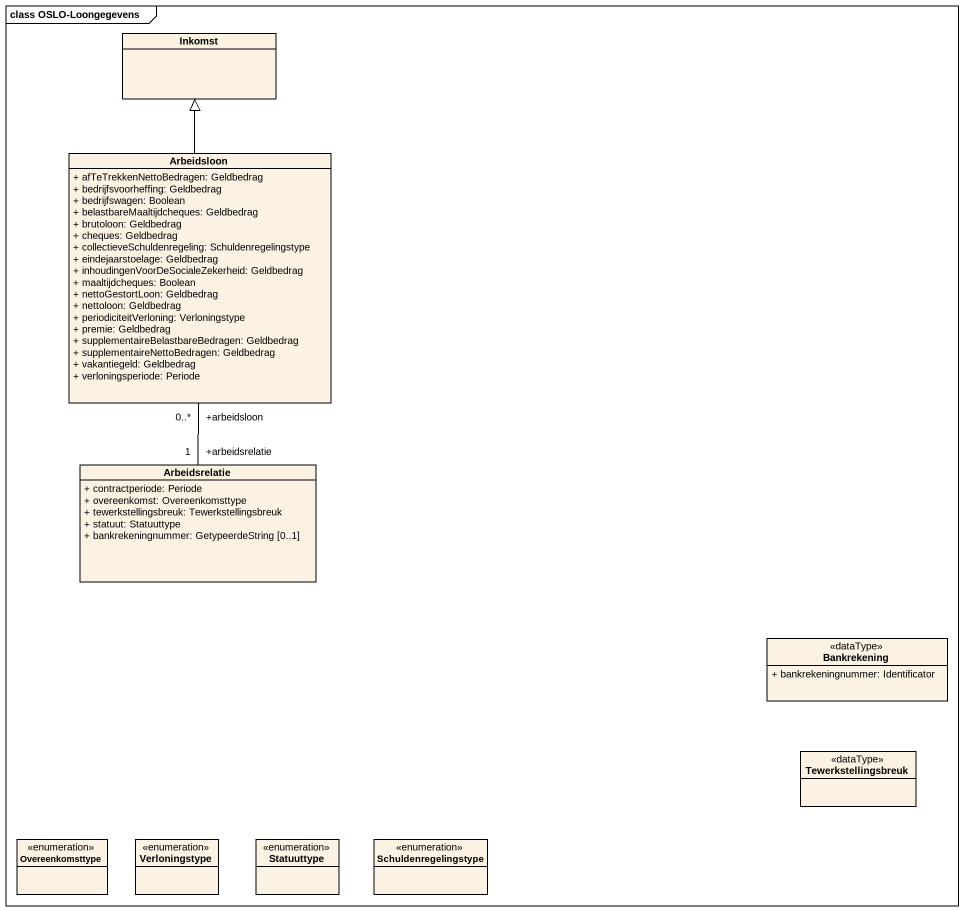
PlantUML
@startuml
mainframe class OSLO-Loongegevens
hide circle
hide empty members
skinparam classAttributeIconSize 0
class Inkomst
class Arbeidsloon {
  + afTeTrekkenNettoBedragen: Geldbedrag
  + bedrijfsvoorheffing: Geldbedrag
  + bedrijfswagen: Boolean
  + belastbareMaaltijdcheques: Geldbedrag
  + brutoloon: Geldbedrag
  + cheques: Geldbedrag
  + collectieveSchuldenregeling: Schuldenregelingstype
  + eindejaarstoelage: Geldbedrag
  + inhoudingenVoorDeSocialeZekerheid: Geldbedrag
  + maaltijdcheques: Boolean
  + nettoGestortLoon: Geldbedrag
  + nettoloon: Geldbedrag
  + periodiciteitVerloning: Verloningstype
  + premie: Geldbedrag
  + supplementaireBelastbareBedragen: Geldbedrag
  + supplementaireNettoBedragen: Geldbedrag
  + vakantiegeld: Geldbedrag
  + verloningsperiode: Periode
}
class Arbeidsrelatie {
  + contractperiode: Periode
  + overeenkomst: Overeenkomsttype
  + tewerkstellingsbreuk: Tewerkstellingsbreuk
  + statuut: Statuuttype
  + bankrekeningnummer: GetypeerdeString [0..1]
}
class Bankrekening <<dataType>> {
  + bankrekeningnummer: Identificator
}
class Tewerkstellingsbreuk <<dataType>>
enum Overeenkomsttype
enum Verloningstype
enum Statuuttype
enum Schuldenregelingstype
Arbeidsloon -up-|> Inkomst
Arbeidsrelatie "+arbeidsrelatie\n1" -up- "+arbeidsloon\n0..*" Arbeidsloon
@enduml
